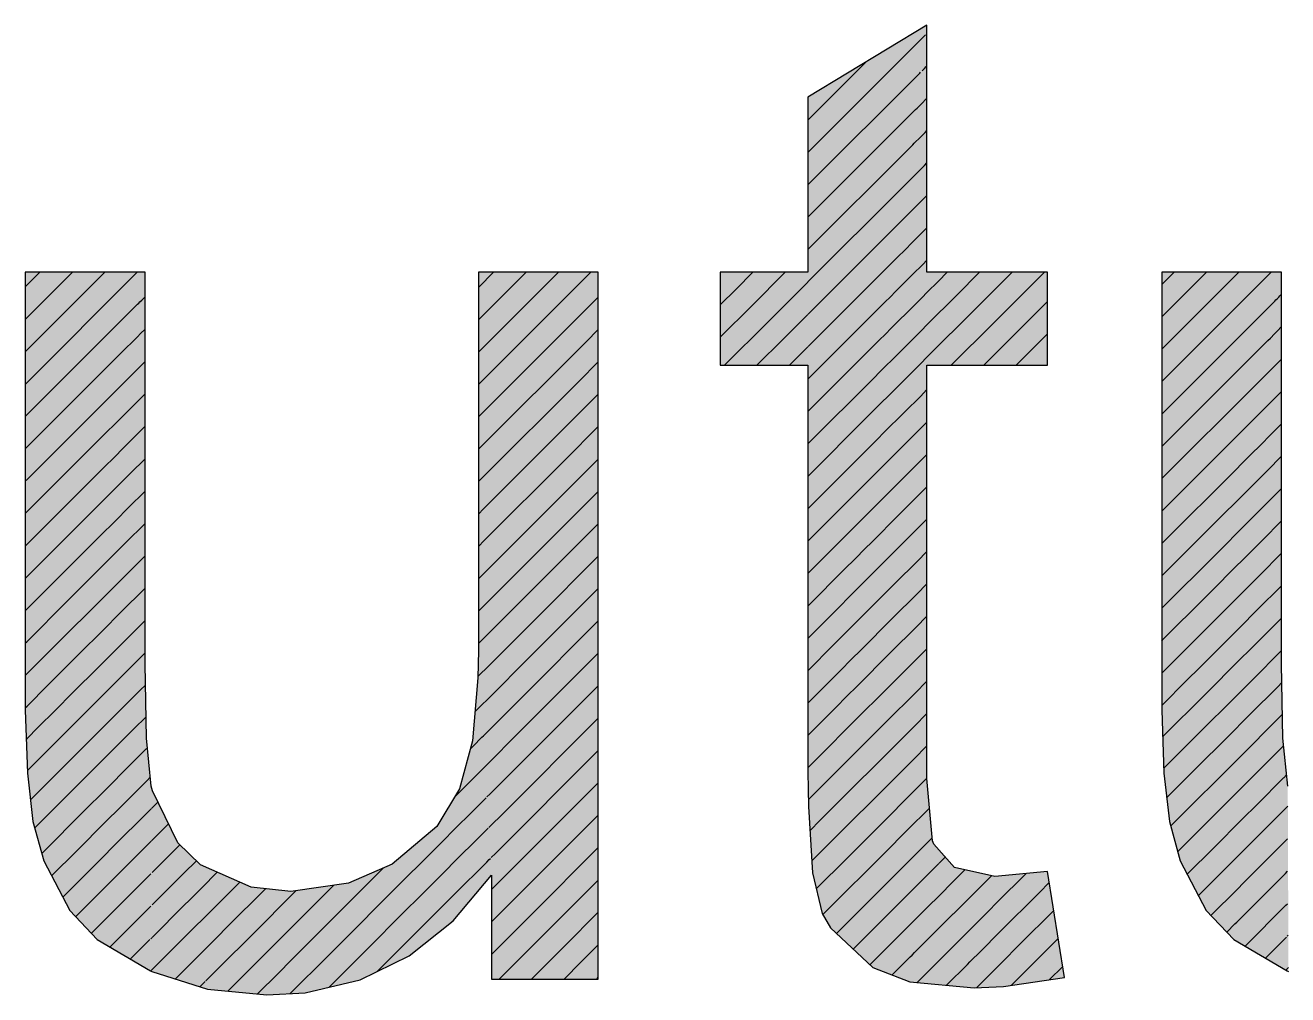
# Model space of a CAD drawing. Extents: x -15895 to 12929, y -2522 to 15173.
# Drawn here: x -8928.1 to -8914.33, y 11065.75 to 11076.34 of the extents above; entities that cross this region are included whole.
import ezdxf

# ---------------------------------------------------------------- set-up
doc = ezdxf.new("R2010")
doc.units = 0
doc.layers.add('MTH-CARIMBO-TXT1', color=1, linetype='Continuous')

msp = doc.modelspace()

# ---------------------------------------------------------------- linework, layer by layer
at = {"layer": 'MTH-CARIMBO-TXT1', "linetype": 'Continuous'}
for p, q in [((-8919.564, 11074.949), (-8918.281, 11076.232)), ((-8919.564, 11075.302), (-8918.929, 11075.937)), ((-8918.292, 11075.867), (-8918.273, 11075.886)), ((-8919.564, 11074.595), (-8918.344, 11075.815)), ((-8918.344, 11075.815), (-8918.334, 11075.825)), ((-8918.318, 11075.841), (-8918.292, 11075.867)), ((-8918.36, 11075.445), (-8918.313, 11075.492)), ((-8918.313, 11075.492), (-8918.279, 11075.526)), ((-8918.279, 11075.526), (-8918.265, 11075.541)), ((-8919.563, 11074.242), (-8918.407, 11075.398)), ((-8918.407, 11075.398), (-8918.389, 11075.417)), ((-8918.389, 11075.417), (-8918.371, 11075.434)), ((-8918.371, 11075.434), (-8918.36, 11075.445)), ((-8918.286, 11075.166), (-8918.265, 11075.187)), ((-8918.419, 11075.033), (-8918.403, 11075.05)), ((-8918.403, 11075.05), (-8918.335, 11075.117)), ((-8918.335, 11075.117), (-8918.286, 11075.166)), ((-8919.563, 11073.889), (-8918.47, 11074.982)), ((-8918.47, 11074.982), (-8918.444, 11075.008)), ((-8918.444, 11075.008), (-8918.419, 11075.033)), ((-8918.356, 11074.742), (-8918.292, 11074.806)), ((-8918.292, 11074.806), (-8918.265, 11074.834)), ((-8918.499, 11074.599), (-8918.466, 11074.633)), ((-8918.466, 11074.633), (-8918.445, 11074.654)), ((-8918.445, 11074.654), (-8918.356, 11074.742)), ((-8919.563, 11073.536), (-8918.533, 11074.565)), ((-8918.533, 11074.565), (-8918.499, 11074.599)), ((-8918.487, 11074.258), (-8918.378, 11074.367)), ((-8918.378, 11074.367), (-8918.299, 11074.446)), ((-8918.299, 11074.446), (-8918.265, 11074.48)), ((-8918.554, 11074.191), (-8918.513, 11074.232)), ((-8918.513, 11074.232), (-8918.487, 11074.258)), ((-8919.562, 11073.183), (-8918.596, 11074.148)), ((-8918.596, 11074.148), (-8918.554, 11074.191)), ((-8918.399, 11073.992), (-8918.305, 11074.086)), ((-8918.305, 11074.086), (-8918.265, 11074.127)), ((-8918.529, 11073.862), (-8918.399, 11073.992)), ((-8918.609, 11073.782), (-8918.56, 11073.831)), ((-8918.56, 11073.831), (-8918.529, 11073.862)), ((-8919.562, 11072.829), (-8918.66, 11073.732)), ((-8918.66, 11073.732), (-8918.609, 11073.782)), ((-8918.421, 11073.617), (-8918.311, 11073.726)), ((-8918.311, 11073.726), (-8918.265, 11073.773)), ((-8928.103, 11073.481), (-8927.943, 11073.641)), ((-8928.102, 11073.128), (-8927.589, 11073.641)), ((-8928.1, 11072.776), (-8927.236, 11073.641)), ((-8928.099, 11072.424), (-8926.882, 11073.641)), ((-8923.155, 11073.479), (-8922.993, 11073.641)), ((-8923.147, 11073.133), (-8922.639, 11073.641)), ((-8923.14, 11072.787), (-8922.286, 11073.641)), ((-8923.132, 11072.441), (-8921.932, 11073.641)), ((-8920.348, 11073.457), (-8920.164, 11073.641)), ((-8920.177, 11073.275), (-8919.811, 11073.641)), ((-8920.005, 11073.093), (-8919.565, 11073.534)), ((-8918.572, 11073.466), (-8918.421, 11073.617)), ((-8918.265, 11073.419), (-8918.14, 11073.544)), ((-8918.14, 11073.544), (-8918.043, 11073.641)), ((-8917.94, 11073.39), (-8917.69, 11073.641)), ((-8917.741, 11073.236), (-8917.336, 11073.641)), ((-8917.541, 11073.082), (-8916.983, 11073.641)), ((-8915.702, 11073.508), (-8915.568, 11073.641)), ((-8915.7, 11073.156), (-8915.215, 11073.641)), ((-8915.699, 11072.803), (-8914.861, 11073.641)), ((-8915.697, 11072.451), (-8914.508, 11073.641)), ((-8920.521, 11073.285), (-8920.348, 11073.457)), ((-8918.664, 11073.373), (-8918.608, 11073.43)), ((-8918.608, 11073.43), (-8918.572, 11073.466)), ((-8918.318, 11073.366), (-8918.265, 11073.419)), ((-8914.414, 11073.382), (-8914.395, 11073.4)), ((-8928.097, 11072.072), (-8926.879, 11073.291)), ((-8926.879, 11073.291), (-8926.865, 11073.304)), ((-8926.865, 11073.304), (-8926.852, 11073.317)), ((-8926.852, 11073.317), (-8926.832, 11073.337)), ((-8926.832, 11073.337), (-8926.817, 11073.352)), ((-8926.817, 11073.352), (-8926.796, 11073.373)), ((-8923.125, 11072.095), (-8921.909, 11073.31)), ((-8921.909, 11073.31), (-8921.851, 11073.369)), ((-8920.521, 11072.931), (-8920.177, 11073.275)), ((-8919.562, 11072.476), (-8918.723, 11073.315)), ((-8918.723, 11073.315), (-8918.664, 11073.373)), ((-8918.442, 11073.242), (-8918.318, 11073.366)), ((-8918.265, 11073.066), (-8917.94, 11073.39)), ((-8917.342, 11072.928), (-8916.95, 11073.32)), ((-8915.696, 11072.099), (-8914.469, 11073.326)), ((-8914.469, 11073.326), (-8914.457, 11073.338)), ((-8914.457, 11073.338), (-8914.445, 11073.35)), ((-8914.445, 11073.35), (-8914.427, 11073.368)), ((-8914.427, 11073.368), (-8914.414, 11073.382)), ((-8923.158, 11073.122), (-8923.147, 11073.133)), ((-8919.834, 11072.911), (-8919.565, 11073.18)), ((-8918.614, 11073.07), (-8918.442, 11073.242)), ((-8918.265, 11072.712), (-8917.741, 11073.236)), ((-8926.845, 11072.971), (-8926.796, 11073.02)), ((-8921.985, 11072.881), (-8921.851, 11073.015)), ((-8920.473, 11072.625), (-8920.005, 11073.093)), ((-8918.719, 11072.965), (-8918.655, 11073.03)), ((-8918.655, 11073.03), (-8918.614, 11073.07)), ((-8918.464, 11072.867), (-8918.324, 11073.006)), ((-8918.324, 11073.006), (-8918.265, 11073.066)), ((-8917.999, 11072.625), (-8917.541, 11073.082)), ((-8914.474, 11072.967), (-8914.441, 11073.001)), ((-8914.441, 11073.001), (-8914.395, 11073.047)), ((-8926.987, 11072.829), (-8926.956, 11072.86)), ((-8926.956, 11072.86), (-8926.926, 11072.89)), ((-8926.926, 11072.89), (-8926.88, 11072.936)), ((-8926.88, 11072.936), (-8926.845, 11072.971)), ((-8923.117, 11071.749), (-8921.985, 11072.881)), ((-8920.12, 11072.625), (-8919.834, 11072.911)), ((-8919.561, 11072.123), (-8918.786, 11072.898)), ((-8918.786, 11072.898), (-8918.719, 11072.965)), ((-8918.656, 11072.674), (-8918.464, 11072.867)), ((-8917.645, 11072.625), (-8917.342, 11072.928)), ((-8917.143, 11072.774), (-8916.95, 11072.967)), ((-8915.695, 11071.747), (-8914.577, 11072.864)), ((-8914.577, 11072.864), (-8914.547, 11072.894)), ((-8914.547, 11072.894), (-8914.518, 11072.923)), ((-8914.518, 11072.923), (-8914.474, 11072.967)), ((-8928.096, 11071.72), (-8926.987, 11072.829)), ((-8923.158, 11072.769), (-8923.14, 11072.787)), ((-8919.766, 11072.625), (-8919.662, 11072.729)), ((-8919.662, 11072.729), (-8919.565, 11072.827)), ((-8918.331, 11072.646), (-8918.265, 11072.712)), ((-8917.291, 11072.625), (-8917.143, 11072.774)), ((-8926.927, 11072.536), (-8926.872, 11072.591)), ((-8926.872, 11072.591), (-8926.796, 11072.666)), ((-8922.061, 11072.451), (-8921.851, 11072.662)), ((-8918.775, 11072.556), (-8918.702, 11072.629)), ((-8918.702, 11072.629), (-8918.656, 11072.674)), ((-8918.485, 11072.492), (-8918.331, 11072.646)), ((-8914.592, 11072.496), (-8914.522, 11072.566)), ((-8914.522, 11072.566), (-8914.468, 11072.62)), ((-8914.468, 11072.62), (-8914.395, 11072.693)), ((-8927.047, 11072.416), (-8926.999, 11072.463)), ((-8926.999, 11072.463), (-8926.927, 11072.536)), ((-8923.158, 11072.415), (-8923.132, 11072.441)), ((-8923.11, 11071.403), (-8922.061, 11072.451)), ((-8919.561, 11071.77), (-8918.849, 11072.482)), ((-8918.849, 11072.482), (-8918.775, 11072.556)), ((-8918.699, 11072.278), (-8918.485, 11072.492)), ((-8914.686, 11072.402), (-8914.638, 11072.45)), ((-8914.638, 11072.45), (-8914.592, 11072.496)), ((-8928.095, 11071.368), (-8927.096, 11072.366)), ((-8927.096, 11072.366), (-8927.047, 11072.416)), ((-8926.899, 11072.21), (-8926.796, 11072.312)), ((-8922.138, 11072.022), (-8921.851, 11072.308)), ((-8918.337, 11072.286), (-8918.265, 11072.359)), ((-8915.693, 11071.395), (-8914.686, 11072.402)), ((-8914.496, 11072.239), (-8914.395, 11072.34)), ((-8926.974, 11072.135), (-8926.899, 11072.21)), ((-8918.83, 11072.148), (-8918.749, 11072.228)), ((-8918.749, 11072.228), (-8918.699, 11072.278)), ((-8918.507, 11072.117), (-8918.337, 11072.286)), ((-8914.665, 11072.069), (-8914.569, 11072.166)), ((-8914.569, 11072.166), (-8914.496, 11072.239)), ((-8927.137, 11071.971), (-8927.073, 11072.036)), ((-8927.073, 11072.036), (-8926.974, 11072.135)), ((-8923.158, 11072.062), (-8923.125, 11072.095)), ((-8923.102, 11071.057), (-8922.138, 11072.022)), ((-8919.561, 11071.416), (-8918.912, 11072.065)), ((-8918.912, 11072.065), (-8918.83, 11072.148)), ((-8918.741, 11071.883), (-8918.507, 11072.117)), ((-8914.729, 11072.006), (-8914.665, 11072.069)), ((-8928.093, 11071.016), (-8927.205, 11071.904)), ((-8927.205, 11071.904), (-8927.137, 11071.971)), ((-8926.927, 11071.829), (-8926.796, 11071.959)), ((-8922.214, 11071.592), (-8921.851, 11071.955)), ((-8918.796, 11071.827), (-8918.741, 11071.883)), ((-8918.528, 11071.742), (-8918.344, 11071.926)), ((-8918.344, 11071.926), (-8918.265, 11072.005)), ((-8915.692, 11071.043), (-8914.795, 11071.94)), ((-8914.795, 11071.94), (-8914.729, 11072.006)), ((-8914.523, 11071.858), (-8914.395, 11071.986)), ((-8927.021, 11071.734), (-8926.927, 11071.829)), ((-8923.158, 11071.708), (-8923.117, 11071.749)), ((-8918.885, 11071.739), (-8918.796, 11071.827)), ((-8918.783, 11071.487), (-8918.528, 11071.742)), ((-8914.739, 11071.642), (-8914.616, 11071.765)), ((-8914.616, 11071.765), (-8914.523, 11071.858)), ((-8927.228, 11071.527), (-8927.146, 11071.609)), ((-8927.146, 11071.609), (-8927.021, 11071.734)), ((-8926.954, 11071.448), (-8926.796, 11071.605)), ((-8922.29, 11071.162), (-8921.851, 11071.601)), ((-8919.56, 11071.063), (-8918.975, 11071.648)), ((-8918.975, 11071.648), (-8918.885, 11071.739)), ((-8918.35, 11071.566), (-8918.265, 11071.652)), ((-8914.82, 11071.561), (-8914.739, 11071.642)), ((-8914.55, 11071.477), (-8914.395, 11071.633)), ((-8927.313, 11071.442), (-8927.228, 11071.527)), ((-8923.095, 11070.711), (-8922.214, 11071.592)), ((-8918.844, 11071.426), (-8918.783, 11071.487)), ((-8918.55, 11071.367), (-8918.35, 11071.566)), ((-8915.69, 11070.691), (-8914.903, 11071.478)), ((-8914.903, 11071.478), (-8914.82, 11071.561)), ((-8914.663, 11071.364), (-8914.55, 11071.477)), ((-8928.092, 11070.664), (-8927.313, 11071.442)), ((-8927.22, 11071.182), (-8927.069, 11071.333)), ((-8927.069, 11071.333), (-8926.954, 11071.448)), ((-8923.158, 11071.355), (-8923.11, 11071.403)), ((-8919.038, 11071.232), (-8918.94, 11071.33)), ((-8918.94, 11071.33), (-8918.844, 11071.426)), ((-8918.826, 11071.091), (-8918.55, 11071.367)), ((-8914.812, 11071.215), (-8914.663, 11071.364)), ((-8926.981, 11071.067), (-8926.796, 11071.252)), ((-8922.366, 11070.733), (-8921.851, 11071.248)), ((-8919.56, 11070.71), (-8919.038, 11071.232)), ((-8918.572, 11070.991), (-8918.357, 11071.206)), ((-8918.357, 11071.206), (-8918.265, 11071.298)), ((-8914.91, 11071.117), (-8914.812, 11071.215)), ((-8914.578, 11071.096), (-8914.395, 11071.279)), ((-8927.422, 11070.98), (-8927.319, 11071.083)), ((-8927.319, 11071.083), (-8927.22, 11071.182)), ((-8927.116, 11070.932), (-8926.981, 11071.067)), ((-8923.158, 11071.001), (-8923.102, 11071.057)), ((-8923.087, 11070.365), (-8922.29, 11071.162)), ((-8918.891, 11071.026), (-8918.826, 11071.091)), ((-8915.012, 11071.016), (-8914.91, 11071.117)), ((-8914.711, 11070.963), (-8914.578, 11071.096)), ((-8928.104, 11071.005), (-8928.093, 11071.016)), ((-8928.09, 11070.312), (-8927.422, 11070.98)), ((-8927.293, 11070.755), (-8927.116, 11070.932)), ((-8919.101, 11070.815), (-8918.995, 11070.922)), ((-8918.995, 11070.922), (-8918.891, 11071.026)), ((-8918.868, 11070.695), (-8918.572, 11070.991)), ((-8918.363, 11070.846), (-8918.265, 11070.945)), ((-8915.702, 11071.032), (-8915.692, 11071.043)), ((-8915.689, 11070.339), (-8915.012, 11071.016)), ((-8914.886, 11070.788), (-8914.711, 11070.963)), ((-8914.605, 11070.715), (-8914.395, 11070.925)), ((-8927.009, 11070.686), (-8926.796, 11070.898)), ((-8922.442, 11070.303), (-8921.851, 11070.894)), ((-8919.56, 11070.357), (-8919.101, 11070.815)), ((-8918.593, 11070.616), (-8918.363, 11070.846)), ((-8915.001, 11070.673), (-8914.886, 11070.788)), ((-8928.104, 11070.651), (-8928.092, 11070.664)), ((-8927.53, 11070.518), (-8927.41, 11070.639)), ((-8927.41, 11070.639), (-8927.293, 11070.755)), ((-8927.163, 11070.532), (-8927.009, 11070.686)), ((-8923.158, 11070.647), (-8923.095, 11070.711)), ((-8923.08, 11070.018), (-8922.366, 11070.733)), ((-8918.938, 11070.625), (-8918.868, 11070.695)), ((-8915.702, 11070.679), (-8915.69, 11070.691)), ((-8915.12, 11070.553), (-8915.001, 11070.673)), ((-8914.758, 11070.562), (-8914.605, 11070.715)), ((-8928.089, 11069.959), (-8927.53, 11070.518)), ((-8927.367, 11070.328), (-8927.163, 11070.532)), ((-8927.036, 11070.305), (-8926.796, 11070.545)), ((-8922.518, 11069.873), (-8921.851, 11070.541)), ((-8919.165, 11070.398), (-8919.05, 11070.513)), ((-8919.05, 11070.513), (-8918.938, 11070.625)), ((-8918.91, 11070.299), (-8918.593, 11070.616)), ((-8918.369, 11070.486), (-8918.265, 11070.591)), ((-8915.687, 11069.987), (-8915.12, 11070.553)), ((-8914.959, 11070.361), (-8914.758, 11070.562)), ((-8914.632, 11070.334), (-8914.395, 11070.572)), ((-8923.158, 11070.294), (-8923.087, 11070.365)), ((-8919.559, 11070.004), (-8919.165, 11070.398)), ((-8918.615, 11070.241), (-8918.369, 11070.486)), ((-8928.104, 11070.298), (-8928.09, 11070.312)), ((-8927.5, 11070.194), (-8927.367, 11070.328)), ((-8927.21, 11070.131), (-8927.036, 11070.305)), ((-8923.073, 11069.672), (-8922.442, 11070.303)), ((-8919.105, 11070.104), (-8918.985, 11070.224)), ((-8918.985, 11070.224), (-8918.91, 11070.299)), ((-8918.953, 11069.903), (-8918.615, 11070.241)), ((-8918.376, 11070.126), (-8918.265, 11070.238)), ((-8915.702, 11070.325), (-8915.689, 11070.339)), ((-8915.229, 11070.091), (-8915.092, 11070.228)), ((-8915.092, 11070.228), (-8914.959, 11070.361)), ((-8914.805, 11070.162), (-8914.632, 11070.334)), ((-8927.639, 11070.056), (-8927.5, 11070.194)), ((-8927.44, 11069.901), (-8927.21, 11070.131)), ((-8927.063, 11069.924), (-8926.796, 11070.191)), ((-8922.594, 11069.444), (-8921.851, 11070.187)), ((-8919.228, 11069.982), (-8919.105, 11070.104)), ((-8918.636, 11069.866), (-8918.376, 11070.126)), ((-8915.686, 11069.634), (-8915.229, 11070.091)), ((-8915.033, 11069.934), (-8914.805, 11070.162)), ((-8914.66, 11069.954), (-8914.395, 11070.218)), ((-8928.104, 11069.944), (-8928.089, 11069.959)), ((-8928.087, 11069.607), (-8927.639, 11070.056)), ((-8923.158, 11069.94), (-8923.08, 11070.018)), ((-8919.559, 11069.65), (-8919.228, 11069.982)), ((-8915.702, 11069.972), (-8915.687, 11069.987)), ((-8914.852, 11069.761), (-8914.66, 11069.954)), ((-8927.591, 11069.75), (-8927.44, 11069.901)), ((-8927.258, 11069.73), (-8927.063, 11069.924)), ((-8927.091, 11069.543), (-8926.796, 11069.838)), ((-8923.065, 11069.326), (-8922.518, 11069.873)), ((-8922.67, 11069.014), (-8921.851, 11069.833)), ((-8919.16, 11069.696), (-8919.033, 11069.823)), ((-8919.033, 11069.823), (-8918.953, 11069.903)), ((-8918.995, 11069.507), (-8918.636, 11069.866)), ((-8918.382, 11069.766), (-8918.265, 11069.884)), ((-8915.183, 11069.784), (-8915.033, 11069.934)), ((-8914.687, 11069.573), (-8914.395, 11069.865)), ((-8927.747, 11069.594), (-8927.591, 11069.75)), ((-8927.514, 11069.474), (-8927.258, 11069.73)), ((-8919.291, 11069.565), (-8919.16, 11069.696)), ((-8918.658, 11069.491), (-8918.382, 11069.766)), ((-8915.338, 11069.629), (-8915.183, 11069.784)), ((-8915.106, 11069.507), (-8914.852, 11069.761)), ((-8928.104, 11069.591), (-8928.087, 11069.607)), ((-8928.086, 11069.255), (-8927.747, 11069.594)), ((-8927.305, 11069.329), (-8927.091, 11069.543)), ((-8923.158, 11069.587), (-8923.073, 11069.672)), ((-8919.559, 11069.297), (-8919.291, 11069.565)), ((-8915.702, 11069.618), (-8915.686, 11069.634)), ((-8915.684, 11069.282), (-8915.338, 11069.629)), ((-8914.9, 11069.36), (-8914.687, 11069.573)), ((-8927.682, 11069.306), (-8927.514, 11069.474)), ((-8927.118, 11069.162), (-8926.796, 11069.484)), ((-8923.058, 11068.98), (-8922.594, 11069.444)), ((-8922.746, 11068.585), (-8921.851, 11069.48)), ((-8919.215, 11069.287), (-8919.08, 11069.422)), ((-8919.08, 11069.422), (-8918.995, 11069.507)), ((-8919.037, 11069.111), (-8918.658, 11069.491)), ((-8918.679, 11069.116), (-8918.389, 11069.406)), ((-8918.389, 11069.406), (-8918.265, 11069.53)), ((-8915.273, 11069.34), (-8915.106, 11069.507)), ((-8914.714, 11069.192), (-8914.395, 11069.511)), ((-8927.856, 11069.131), (-8927.682, 11069.306)), ((-8927.587, 11069.047), (-8927.305, 11069.329)), ((-8923.143, 11069.248), (-8923.065, 11069.326)), ((-8919.354, 11069.148), (-8919.215, 11069.287)), ((-8915.702, 11069.264), (-8915.684, 11069.282)), ((-8915.446, 11069.167), (-8915.273, 11069.34)), ((-8915.18, 11069.08), (-8914.9, 11069.36)), ((-8928.104, 11069.237), (-8928.086, 11069.255)), ((-8928.084, 11068.903), (-8927.856, 11069.131)), ((-8927.352, 11068.928), (-8927.118, 11069.162)), ((-8926.845, 11069.082), (-8926.792, 11069.134)), ((-8923.165, 11069.226), (-8923.143, 11069.248)), ((-8922.822, 11068.155), (-8921.851, 11069.126)), ((-8919.558, 11068.944), (-8919.354, 11069.148)), ((-8918.395, 11069.046), (-8918.265, 11069.177)), ((-8915.683, 11068.93), (-8915.446, 11069.167)), ((-8914.947, 11068.959), (-8914.714, 11069.192)), ((-8914.438, 11069.115), (-8914.391, 11069.161)), ((-8927.773, 11068.861), (-8927.587, 11069.047)), ((-8927.145, 11068.782), (-8926.845, 11069.082)), ((-8923.05, 11068.634), (-8922.67, 11069.014)), ((-8919.27, 11068.879), (-8919.127, 11069.022)), ((-8919.127, 11069.022), (-8919.037, 11069.111)), ((-8919.08, 11068.716), (-8918.679, 11069.116)), ((-8918.701, 11068.741), (-8918.395, 11069.046)), ((-8915.364, 11068.896), (-8915.18, 11069.08)), ((-8914.742, 11068.811), (-8914.438, 11069.115)), ((-8928.104, 11068.884), (-8928.084, 11068.903)), ((-8927.965, 11068.669), (-8927.773, 11068.861)), ((-8927.661, 11068.62), (-8927.352, 11068.928)), ((-8923.198, 11068.84), (-8923.144, 11068.894)), ((-8923.144, 11068.894), (-8923.124, 11068.914)), ((-8923.124, 11068.914), (-8923.058, 11068.98)), ((-8919.417, 11068.732), (-8919.27, 11068.879)), ((-8915.702, 11068.911), (-8915.683, 11068.93)), ((-8915.555, 11068.705), (-8915.364, 11068.896)), ((-8915.253, 11068.653), (-8914.947, 11068.959)), ((-8927.399, 11068.528), (-8927.145, 11068.782)), ((-8926.919, 11068.654), (-8926.786, 11068.787)), ((-8922.898, 11067.725), (-8921.851, 11068.773)), ((-8919.558, 11068.591), (-8919.417, 11068.732)), ((-8919.174, 11068.621), (-8919.08, 11068.716)), ((-8919.122, 11068.32), (-8918.701, 11068.741)), ((-8918.402, 11068.686), (-8918.265, 11068.823)), ((-8914.994, 11068.558), (-8914.742, 11068.811)), ((-8914.512, 11068.687), (-8914.385, 11068.814)), ((-8928.083, 11068.551), (-8927.965, 11068.669)), ((-8927.863, 11068.417), (-8927.661, 11068.62)), ((-8927.173, 11068.401), (-8926.919, 11068.654)), ((-8923.121, 11068.564), (-8923.104, 11068.58)), ((-8923.104, 11068.58), (-8923.05, 11068.634)), ((-8923.043, 11068.288), (-8922.746, 11068.585)), ((-8919.325, 11068.47), (-8919.174, 11068.621)), ((-8918.722, 11068.366), (-8918.402, 11068.686)), ((-8915.693, 11068.567), (-8915.682, 11068.578)), ((-8915.682, 11068.578), (-8915.555, 11068.705)), ((-8915.455, 11068.451), (-8915.253, 11068.653)), ((-8914.769, 11068.43), (-8914.512, 11068.687)), ((-8928.093, 11068.541), (-8928.083, 11068.551)), ((-8927.734, 11068.193), (-8927.399, 11068.528)), ((-8926.994, 11068.226), (-8926.78, 11068.44)), ((-8923.249, 11068.435), (-8923.217, 11068.467)), ((-8923.217, 11068.467), (-8923.121, 11068.564)), ((-8919.48, 11068.315), (-8919.325, 11068.47)), ((-8918.408, 11068.326), (-8918.265, 11068.47)), ((-8915.663, 11068.243), (-8915.455, 11068.451)), ((-8915.327, 11068.226), (-8914.994, 11068.558)), ((-8914.587, 11068.259), (-8914.379, 11068.467)), ((-8928.073, 11068.207), (-8927.863, 11068.417)), ((-8927.447, 11068.127), (-8927.173, 11068.401)), ((-8922.974, 11067.296), (-8921.851, 11068.419)), ((-8919.558, 11068.238), (-8919.48, 11068.315)), ((-8919.222, 11068.22), (-8919.122, 11068.32)), ((-8919.164, 11067.924), (-8918.722, 11068.366)), ((-8918.744, 11067.991), (-8918.408, 11068.326)), ((-8915.041, 11068.158), (-8914.769, 11068.43)), ((-8927.954, 11067.973), (-8927.734, 11068.193)), ((-8927.2, 11068.02), (-8926.994, 11068.226)), ((-8923.357, 11067.973), (-8923.173, 11068.158)), ((-8923.173, 11068.158), (-8923.098, 11068.233)), ((-8923.098, 11068.233), (-8923.085, 11068.246)), ((-8923.085, 11068.246), (-8923.043, 11068.288)), ((-8919.38, 11068.061), (-8919.222, 11068.22)), ((-8915.68, 11068.226), (-8915.663, 11068.243)), ((-8915.546, 11068.007), (-8915.327, 11068.226)), ((-8915.4, 11067.799), (-8915.041, 11068.158)), ((-8914.796, 11068.049), (-8914.587, 11068.259)), ((-8927.808, 11067.766), (-8927.447, 11068.127)), ((-8927.494, 11067.726), (-8927.2, 11068.02)), ((-8927.069, 11067.798), (-8926.774, 11068.092)), ((-8926.773, 11068.093), (-8926.739, 11068.127)), ((-8923.035, 11067.942), (-8922.822, 11068.155)), ((-8922.936, 11066.981), (-8921.851, 11068.066)), ((-8919.543, 11067.898), (-8919.38, 11068.061)), ((-8918.414, 11067.966), (-8918.265, 11068.116)), ((-8915.089, 11067.757), (-8914.796, 11068.049)), ((-8914.661, 11067.831), (-8914.373, 11068.119)), ((-8914.372, 11068.12), (-8914.34, 11068.152)), ((-8928.048, 11067.879), (-8927.954, 11067.973)), ((-8923.423, 11067.907), (-8923.369, 11067.962)), ((-8923.369, 11067.962), (-8923.357, 11067.973)), ((-8923.129, 11067.848), (-8923.075, 11067.902)), ((-8923.066, 11067.912), (-8923.035, 11067.942)), ((-8919.557, 11067.884), (-8919.543, 11067.898)), ((-8919.269, 11067.819), (-8919.164, 11067.924)), ((-8919.207, 11067.528), (-8918.744, 11067.991)), ((-8918.765, 11067.616), (-8918.414, 11067.966)), ((-8915.65, 11067.903), (-8915.546, 11068.007)), ((-8928.002, 11067.571), (-8927.808, 11067.766)), ((-8927.227, 11067.639), (-8927.069, 11067.798)), ((-8927.143, 11067.37), (-8926.768, 11067.745)), ((-8926.767, 11067.745), (-8926.73, 11067.783)), ((-8926.728, 11067.784), (-8926.715, 11067.798)), ((-8926.715, 11067.798), (-8926.675, 11067.837)), ((-8926.675, 11067.837), (-8926.655, 11067.857)), ((-8923.261, 11067.716), (-8923.129, 11067.848)), ((-8919.435, 11067.653), (-8919.269, 11067.819)), ((-8918.297, 11067.73), (-8918.236, 11067.791)), ((-8915.606, 11067.593), (-8915.4, 11067.799)), ((-8915.474, 11067.372), (-8915.089, 11067.757)), ((-8914.824, 11067.668), (-8914.661, 11067.831)), ((-8914.736, 11067.403), (-8914.367, 11067.772)), ((-8914.366, 11067.772), (-8914.328, 11067.81)), ((-8927.881, 11067.339), (-8927.494, 11067.726)), ((-8927.541, 11067.325), (-8927.227, 11067.639)), ((-8926.599, 11067.56), (-8926.54, 11067.619)), ((-8923.386, 11067.591), (-8923.261, 11067.716)), ((-8923.028, 11067.596), (-8922.898, 11067.725)), ((-8922.757, 11066.806), (-8921.851, 11067.712)), ((-8919.541, 11067.547), (-8919.435, 11067.653)), ((-8919.249, 11067.132), (-8918.765, 11067.616)), ((-8918.787, 11067.241), (-8918.421, 11067.606)), ((-8918.421, 11067.606), (-8918.297, 11067.73)), ((-8915.136, 11067.356), (-8914.824, 11067.668)), ((-8926.716, 11067.443), (-8926.599, 11067.56)), ((-8923.58, 11067.397), (-8923.386, 11067.591)), ((-8923.165, 11067.458), (-8923.085, 11067.539)), ((-8923.085, 11067.539), (-8923.052, 11067.572)), ((-8923.046, 11067.577), (-8923.028, 11067.596)), ((-8919.316, 11067.418), (-8919.207, 11067.528)), ((-8927.924, 11067.295), (-8927.881, 11067.339)), ((-8927.255, 11067.258), (-8927.143, 11067.37)), ((-8927.218, 11066.942), (-8926.761, 11067.398)), ((-8926.761, 11067.398), (-8926.731, 11067.428)), ((-8926.727, 11067.432), (-8926.716, 11067.443)), ((-8926.523, 11067.283), (-8926.431, 11067.375)), ((-8926.431, 11067.375), (-8926.416, 11067.389)), ((-8923.675, 11067.302), (-8923.58, 11067.397)), ((-8923.404, 11067.22), (-8923.165, 11067.458)), ((-8922.578, 11066.632), (-8921.851, 11067.359)), ((-8919.491, 11067.244), (-8919.316, 11067.418)), ((-8918.427, 11067.247), (-8918.329, 11067.344)), ((-8918.329, 11067.344), (-8918.208, 11067.466)), ((-8915.529, 11067.317), (-8915.474, 11067.372)), ((-8915.424, 11067.068), (-8915.136, 11067.356)), ((-8914.851, 11067.287), (-8914.736, 11067.403)), ((-8914.81, 11066.974), (-8914.36, 11067.424)), ((-8914.36, 11067.425), (-8914.33, 11067.455)), ((-8927.816, 11067.05), (-8927.541, 11067.325)), ((-8927.588, 11066.924), (-8927.255, 11067.258)), ((-8926.718, 11067.088), (-8926.523, 11067.283)), ((-8926.372, 11067.08), (-8926.237, 11067.215)), ((-8924.052, 11066.925), (-8923.675, 11067.302)), ((-8923.528, 11067.096), (-8923.404, 11067.22)), ((-8923.421, 11066.849), (-8923.069, 11067.201)), ((-8923.069, 11067.201), (-8923.041, 11067.23)), ((-8923.041, 11067.23), (-8923.029, 11067.241)), ((-8923.02, 11067.25), (-8922.974, 11067.296)), ((-8919.521, 11067.214), (-8919.491, 11067.244)), ((-8919.291, 11066.736), (-8918.787, 11067.241)), ((-8918.808, 11066.866), (-8918.427, 11067.247)), ((-8918.132, 11067.188), (-8918.066, 11067.255)), ((-8915.183, 11066.955), (-8914.851, 11067.287)), ((-8926.755, 11067.051), (-8926.733, 11067.073)), ((-8926.446, 11067.006), (-8926.372, 11067.08)), ((-8926.178, 11066.921), (-8926.009, 11067.09)), ((-8924.554, 11066.776), (-8924.193, 11067.138)), ((-8923.77, 11066.854), (-8923.528, 11067.096)), ((-8919.363, 11067.018), (-8919.249, 11067.132)), ((-8918.266, 11067.055), (-8918.135, 11067.185)), ((-8917.946, 11067.021), (-8917.851, 11067.116)), ((-8917.502, 11066.758), (-8917.184, 11067.075)), ((-8914.885, 11066.546), (-8914.354, 11067.077)), ((-8914.354, 11067.077), (-8914.331, 11067.1)), ((-8927.695, 11066.818), (-8927.588, 11066.924)), ((-8927.292, 11066.513), (-8926.755, 11067.05)), ((-8927.282, 11066.877), (-8927.218, 11066.942)), ((-8926.719, 11066.733), (-8926.446, 11067.006)), ((-8926.312, 11066.786), (-8926.178, 11066.921)), ((-8926.159, 11066.586), (-8925.764, 11066.981)), ((-8925.155, 11066.529), (-8924.737, 11066.947)), ((-8924.215, 11066.762), (-8924.052, 11066.925)), ((-8923.016, 11066.9), (-8922.936, 11066.981)), ((-8922.398, 11066.457), (-8921.851, 11067.005)), ((-8919.472, 11066.909), (-8919.363, 11067.018)), ((-8918.434, 11066.887), (-8918.362, 11066.958)), ((-8918.362, 11066.958), (-8918.266, 11067.055)), ((-8918.054, 11066.912), (-8917.946, 11067.021)), ((-8917.896, 11066.717), (-8917.561, 11067.052)), ((-8917.036, 11066.87), (-8916.93, 11066.976)), ((-8915.303, 11066.836), (-8915.183, 11066.955)), ((-8914.878, 11066.906), (-8914.81, 11066.974)), ((-8927.555, 11066.604), (-8927.282, 11066.877)), ((-8926.37, 11066.729), (-8926.312, 11066.786)), ((-8925.617, 11066.775), (-8925.483, 11066.909)), ((-8925.571, 11066.466), (-8925.219, 11066.818)), ((-8925.219, 11066.818), (-8925.199, 11066.839)), ((-8925.199, 11066.839), (-8925.15, 11066.888)), ((-8923.997, 11066.627), (-8923.77, 11066.854)), ((-8923.864, 11066.406), (-8923.476, 11066.794)), ((-8923.476, 11066.794), (-8923.421, 11066.849)), ((-8923.016, 11066.547), (-8922.757, 11066.806)), ((-8919.252, 11066.422), (-8918.808, 11066.866)), ((-8918.83, 11066.491), (-8918.434, 11066.887)), ((-8918.333, 11066.634), (-8918.057, 11066.91)), ((-8917.476, 11066.43), (-8917.036, 11066.87)), ((-8915.167, 11066.618), (-8914.878, 11066.906)), ((-8927.178, 11066.274), (-8926.749, 11066.703)), ((-8926.749, 11066.703), (-8926.734, 11066.718)), ((-8926.72, 11066.378), (-8926.37, 11066.729)), ((-8925.768, 11066.623), (-8925.617, 11066.775)), ((-8924.718, 11066.612), (-8924.554, 11066.776)), ((-8924.516, 11066.461), (-8924.215, 11066.762)), ((-8922.219, 11066.283), (-8921.851, 11066.652)), ((-8919.4, 11066.627), (-8919.291, 11066.736)), ((-8917.977, 11066.636), (-8917.896, 11066.717)), ((-8917.846, 11066.414), (-8917.595, 11066.665)), ((-8917.595, 11066.665), (-8917.502, 11066.758)), ((-8917.254, 11066.299), (-8916.881, 11066.671)), ((-8914.794, 11066.284), (-8914.348, 11066.73)), ((-8914.348, 11066.73), (-8914.332, 11066.745)), ((-8927.309, 11066.496), (-8927.292, 11066.513)), ((-8926.253, 11066.492), (-8926.159, 11066.586)), ((-8926.141, 11066.251), (-8925.768, 11066.623)), ((-8925.326, 11066.358), (-8925.155, 11066.529)), ((-8925.111, 11066.219), (-8924.718, 11066.612)), ((-8924.352, 11066.272), (-8923.997, 11066.627)), ((-8923.016, 11066.193), (-8922.578, 11066.632)), ((-8918.851, 11066.115), (-8918.44, 11066.527)), ((-8918.44, 11066.527), (-8918.394, 11066.572)), ((-8918.4, 11066.213), (-8917.979, 11066.635)), ((-8918.394, 11066.572), (-8918.333, 11066.634)), ((-8914.994, 11066.437), (-8914.906, 11066.525)), ((-8914.906, 11066.525), (-8914.885, 11066.546)), ((-8927.382, 11066.423), (-8927.309, 11066.496)), ((-8926.735, 11066.363), (-8926.723, 11066.375)), ((-8926.722, 11066.023), (-8926.293, 11066.452)), ((-8926.293, 11066.452), (-8926.253, 11066.492)), ((-8926.034, 11066.004), (-8925.571, 11066.466)), ((-8924.948, 11066.029), (-8924.516, 11066.461)), ((-8923.941, 11066.329), (-8923.864, 11066.406)), ((-8922.932, 11065.924), (-8922.398, 11066.457)), ((-8919.069, 11066.251), (-8918.83, 11066.491)), ((-8917.899, 11066.36), (-8917.846, 11066.414)), ((-8917.675, 11066.231), (-8917.476, 11066.43)), ((-8917.345, 11065.854), (-8916.832, 11066.367)), ((-8914.571, 11066.153), (-8914.342, 11066.382)), ((-8914.334, 11066.39), (-8914.322, 11066.402)), ((-8926.956, 11066.143), (-8926.743, 11066.356)), ((-8926.194, 11066.197), (-8926.141, 11066.251)), ((-8925.526, 11066.158), (-8925.326, 11066.358)), ((-8924.478, 11066.145), (-8924.352, 11066.272)), ((-8924.262, 11066.008), (-8923.941, 11066.329)), ((-8922.579, 11065.924), (-8922.219, 11066.283)), ((-8922.04, 11066.108), (-8921.851, 11066.298)), ((-8918.373, 11065.886), (-8917.9, 11066.359)), ((-8917.796, 11066.11), (-8917.675, 11066.231)), ((-8917.449, 11066.103), (-8917.254, 11066.299)), ((-8926.467, 11065.924), (-8926.217, 11066.175)), ((-8926.217, 11066.175), (-8926.194, 11066.197)), ((-8925.893, 11065.791), (-8925.526, 11066.158)), ((-8925.433, 11065.898), (-8925.111, 11066.219)), ((-8924.787, 11065.836), (-8924.478, 11066.145)), ((-8922.225, 11065.924), (-8922.04, 11066.108)), ((-8918.887, 11066.08), (-8918.851, 11066.115)), ((-8918.644, 11065.969), (-8918.447, 11066.167)), ((-8918.447, 11066.167), (-8918.427, 11066.186)), ((-8918.427, 11066.186), (-8918.4, 11066.213)), ((-8917.822, 11066.084), (-8917.796, 11066.11)), ((-8917.725, 11065.828), (-8917.449, 11066.103)), ((-8926.733, 11066.012), (-8926.722, 11066.023)), ((-8926.122, 11065.916), (-8926.034, 11066.004)), ((-8925.067, 11065.91), (-8924.948, 11066.029)), ((-8918.051, 11065.855), (-8917.822, 11066.084)), ((-8916.931, 11065.914), (-8916.783, 11066.062)), ((-8914.349, 11066.022), (-8914.336, 11066.035)), ((-8914.335, 11066.036), (-8914.32, 11066.05)), ((-8926.2, 11065.838), (-8926.14, 11065.898)), ((-8926.135, 11065.903), (-8926.122, 11065.916)), ((-8925.569, 11065.761), (-8925.481, 11065.85)), ((-8925.481, 11065.85), (-8925.433, 11065.898)), ((-8925.212, 11065.766), (-8925.067, 11065.91)), ((-8921.871, 11065.924), (-8921.861, 11065.934)), ((-8921.861, 11065.934), (-8921.851, 11065.944))]:
    msp.add_line(p, q, dxfattribs=at)
for points in [[(-8919.408, 11066.641), (-8919.318, 11066.484), (-8918.855, 11066.051), (-8918.452, 11065.894), (-8917.749, 11065.827), (-8917.428, 11065.842), (-8916.763, 11065.939), (-8916.95, 11067.097), (-8917.525, 11067.044), (-8917.966, 11067.141), (-8918.19, 11067.395), (-8918.205, 11067.433), (-8918.265, 11068.113), (-8918.265, 11072.625), (-8916.95, 11072.625), (-8916.95, 11073.641), (-8918.265, 11073.641), (-8918.265, 11076.338), (-8919.565, 11075.554), (-8919.565, 11073.641), (-8920.521, 11073.641), (-8920.521, 11072.625), (-8919.565, 11072.625), (-8919.565, 11068.187), (-8919.557, 11067.806), (-8919.512, 11067.082), (-8919.408, 11066.641)], [(-8921.851, 11073.641), (-8923.158, 11073.641), (-8923.158, 11069.51), (-8923.166, 11069.211), (-8923.225, 11068.524), (-8923.367, 11068.001), (-8923.614, 11067.59), (-8924.099, 11067.179), (-8924.578, 11066.97), (-8925.205, 11066.88), (-8925.638, 11066.925), (-8926.191, 11067.171), (-8926.438, 11067.41), (-8926.714, 11067.978), (-8926.729, 11068.03), (-8926.782, 11068.553), (-8926.796, 11069.36), (-8926.796, 11073.641), (-8928.104, 11073.641), (-8928.104, 11068.86), (-8928.081, 11068.172), (-8928.022, 11067.642), (-8927.902, 11067.216), (-8927.618, 11066.671), (-8927.319, 11066.357), (-8926.737, 11066.013), (-8926.722, 11066.006), (-8926.117, 11065.812), (-8925.467, 11065.752), (-8925.048, 11065.774), (-8924.451, 11065.916), (-8923.913, 11066.178), (-8923.435, 11066.559), (-8923.016, 11067.059), (-8923.016, 11065.924), (-8921.851, 11065.924), (-8921.851, 11073.641)], [(-8914.328, 11068.03), (-8914.38, 11068.553), (-8914.395, 11069.36), (-8914.395, 11073.641), (-8915.702, 11073.641), (-8915.702, 11068.86), (-8915.68, 11068.172), (-8915.62, 11067.642), (-8915.501, 11067.216), (-8915.217, 11066.671), (-8914.918, 11066.357), (-8914.335, 11066.013), (-8914.32, 11066.006)]]:
    msp.add_lwpolyline(points, dxfattribs=at)
for points in [[(-8918.265, 11076.338), (-8919.565, 11075.554), (-8919.557, 11067.806)], [(-8918.265, 11076.338), (-8919.557, 11067.806), (-8919.512, 11067.082)], [(-8918.265, 11076.338), (-8919.512, 11067.082), (-8919.408, 11066.641)], [(-8918.265, 11076.338), (-8919.408, 11066.641), (-8919.318, 11066.484)], [(-8918.265, 11076.338), (-8919.318, 11066.484), (-8918.855, 11066.051)], [(-8918.265, 11076.338), (-8918.855, 11066.051), (-8918.452, 11065.894)], [(-8918.265, 11068.113), (-8918.265, 11076.338), (-8918.452, 11065.894)], [(-8918.265, 11068.113), (-8918.265, 11076.338), (-8918.265, 11072.625)], [(-8918.265, 11076.338), (-8918.265, 11073.641), (-8918.265, 11072.625)], [(-8919.565, 11075.554), (-8919.565, 11073.641), (-8919.557, 11067.806)], [(-8926.796, 11073.641), (-8928.104, 11073.641), (-8928.081, 11068.172)], [(-8928.081, 11068.172), (-8928.104, 11073.641), (-8928.104, 11068.86)], [(-8926.796, 11073.641), (-8928.081, 11068.172), (-8928.022, 11067.642)], [(-8926.796, 11073.641), (-8928.022, 11067.642), (-8927.902, 11067.216)], [(-8926.796, 11073.641), (-8927.902, 11067.216), (-8927.618, 11066.671)], [(-8926.796, 11073.641), (-8927.618, 11066.671), (-8927.319, 11066.357)], [(-8926.796, 11073.641), (-8927.319, 11066.357), (-8926.796, 11069.36)], [(-8923.016, 11067.059), (-8921.851, 11073.641), (-8923.158, 11073.641)], [(-8923.016, 11067.059), (-8923.158, 11073.641), (-8923.158, 11069.51)], [(-8923.016, 11067.059), (-8921.851, 11065.924), (-8921.851, 11073.641)], [(-8919.565, 11073.641), (-8920.521, 11073.641), (-8919.565, 11072.625)], [(-8919.565, 11072.625), (-8920.521, 11073.641), (-8920.521, 11072.625)], [(-8919.557, 11067.806), (-8919.565, 11073.641), (-8919.565, 11072.625)], [(-8916.95, 11072.625), (-8918.265, 11073.641), (-8918.265, 11072.625)], [(-8916.95, 11072.625), (-8916.95, 11073.641), (-8918.265, 11073.641)], [(-8914.395, 11073.641), (-8915.702, 11073.641), (-8915.68, 11068.172)], [(-8915.68, 11068.172), (-8915.702, 11073.641), (-8915.702, 11068.86)], [(-8914.395, 11073.641), (-8915.68, 11068.172), (-8915.62, 11067.642)], [(-8914.395, 11073.641), (-8915.62, 11067.642), (-8915.501, 11067.216)], [(-8914.395, 11073.641), (-8915.501, 11067.216), (-8915.217, 11066.671)], [(-8914.395, 11073.641), (-8915.217, 11066.671), (-8914.918, 11066.357)], [(-8914.395, 11073.641), (-8914.918, 11066.357), (-8914.395, 11069.36)], [(-8919.557, 11067.806), (-8919.565, 11072.625), (-8919.565, 11068.187)], [(-8923.016, 11067.059), (-8923.158, 11069.51), (-8923.166, 11069.211)], [(-8926.737, 11066.013), (-8926.796, 11069.36), (-8927.319, 11066.357)], [(-8926.782, 11068.553), (-8926.796, 11069.36), (-8926.737, 11066.013)], [(-8914.335, 11066.013), (-8914.395, 11069.36), (-8914.918, 11066.357)], [(-8914.38, 11068.553), (-8914.395, 11069.36), (-8914.335, 11066.013)], [(-8923.016, 11067.059), (-8923.166, 11069.211), (-8923.225, 11068.524)], [(-8926.782, 11068.553), (-8926.737, 11066.013), (-8926.729, 11068.03)], [(-8923.016, 11067.059), (-8923.225, 11068.524), (-8923.367, 11068.001)], [(-8914.38, 11068.553), (-8914.335, 11066.013), (-8914.328, 11068.03)], [(-8926.729, 11068.03), (-8926.737, 11066.013), (-8926.722, 11066.006)], [(-8926.729, 11068.03), (-8926.722, 11066.006), (-8926.714, 11067.978)], [(-8918.265, 11068.113), (-8918.452, 11065.894), (-8918.205, 11067.433)], [(-8914.328, 11068.03), (-8914.335, 11066.013), (-8914.32, 11066.006)], [(-8926.714, 11067.978), (-8926.722, 11066.006), (-8926.117, 11065.812)], [(-8926.714, 11067.978), (-8926.117, 11065.812), (-8926.438, 11067.41)], [(-8923.614, 11067.59), (-8923.435, 11066.559), (-8923.367, 11068.001)], [(-8923.016, 11067.059), (-8923.367, 11068.001), (-8923.435, 11066.559)], [(-8924.099, 11067.179), (-8923.913, 11066.178), (-8923.614, 11067.59)], [(-8923.913, 11066.178), (-8923.435, 11066.559), (-8923.614, 11067.59)], [(-8926.438, 11067.41), (-8926.117, 11065.812), (-8926.191, 11067.171)], [(-8918.205, 11067.433), (-8918.452, 11065.894), (-8917.749, 11065.827)], [(-8918.205, 11067.433), (-8917.749, 11065.827), (-8918.19, 11067.395)], [(-8918.19, 11067.395), (-8917.749, 11065.827), (-8917.966, 11067.141)], [(-8926.191, 11067.171), (-8926.117, 11065.812), (-8925.638, 11066.925)], [(-8924.578, 11066.97), (-8924.451, 11065.916), (-8924.099, 11067.179)], [(-8924.451, 11065.916), (-8923.913, 11066.178), (-8924.099, 11067.179)], [(-8923.016, 11067.059), (-8923.016, 11065.924), (-8921.851, 11065.924)], [(-8917.966, 11067.141), (-8917.749, 11065.827), (-8917.525, 11067.044)], [(-8917.525, 11067.044), (-8917.428, 11065.842), (-8916.95, 11067.097)], [(-8917.428, 11065.842), (-8916.763, 11065.939), (-8916.95, 11067.097)], [(-8926.117, 11065.812), (-8925.467, 11065.752), (-8925.638, 11066.925)], [(-8925.638, 11066.925), (-8925.467, 11065.752), (-8925.205, 11066.88)], [(-8925.205, 11066.88), (-8925.048, 11065.774), (-8924.578, 11066.97)], [(-8925.048, 11065.774), (-8924.451, 11065.916), (-8924.578, 11066.97)], [(-8917.749, 11065.827), (-8917.428, 11065.842), (-8917.525, 11067.044)], [(-8925.467, 11065.752), (-8925.048, 11065.774), (-8925.205, 11066.88)]]:
    msp.add_solid(points, dxfattribs=at)

doc.saveas('drawing.dxf')
